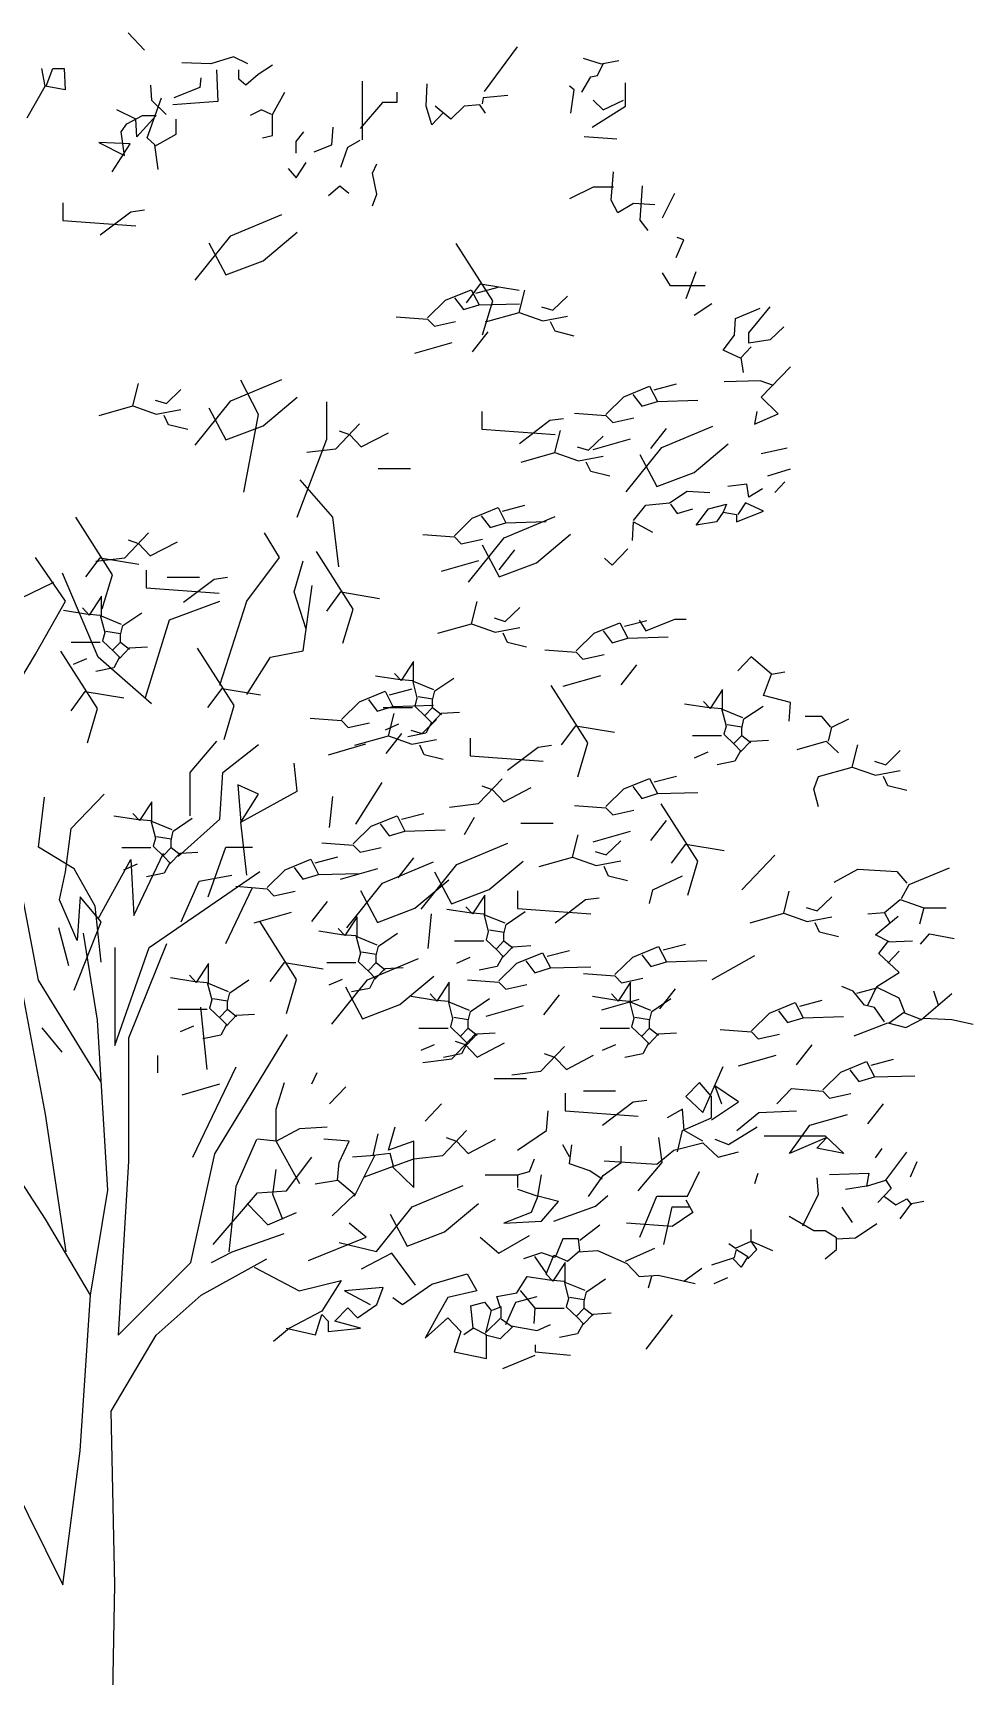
# Model space of a CAD drawing. Header units: metres. Extents: x 258817 to 259192, y 1878716 to 1878911.
# Drawn here: x 259027.476 to 259029.127, y 1878855.559 to 1878858.445 of the extents above; entities that cross this region are included whole.
import ezdxf

# ---------------------------------------------------------------- set-up
doc = ezdxf.new("R2010")
doc.units = ezdxf.units.M
doc.header["$MEASUREMENT"] = 0
doc.linetypes.add('0', pattern=[0])
doc.layers.add('Vistas', color=7, linetype='Continuous')

# ---------------------------------------------------------------- blocks, each defined once
blk = doc.blocks.new('ar25-25')
at = {"linetype": '0'}
for p, q in [((36587.1, 5959.1), (36504.2, 6072)), ((37440.8, 6063.3), (37482.2, 6106.8)), ((36294.2, 6028.8), (36249.2, 6037.6)), ((36339.3, 6043.5), (36294.2, 6028.8)), ((37181.2, 6028.8), (37217.8, 6046.5)), ((37217.8, 6046.5), (37274.1, 6028.8)), ((37274.1, 6028.8), (37347.3, 6031.7)), ((36302.7, 5999.3), (36288.6, 6028.8)), ((36319.6, 5996.3), (36302.7, 5999.3)), ((36342.1, 5958), (36319.6, 5996.3)), ((37119.2, 6025.8), (37155.8, 6002.2)), ((37155.8, 6002.2), (37186.8, 5975.7)), ((37186.8, 5975.7), (37203.7, 5990.4)), ((37203.7, 5990.4), (37203.7, 6014)), ((37260, 6014), (37257.2, 5934.4)), ((37299.5, 5993.4), (37302.3, 5969.8)), ((37643, 6017), (37640.2, 5963.9)), ((37671.1, 6017), (37643, 6017)), ((37688, 5972.7), (37671.1, 6017)), ((37690.8, 5972.7), (37699.3, 6017)), ((36232.3, 5922.6), (36232.3, 5981.6)), ((36361.8, 5963.9), (36373.1, 5972.7)), ((36370.2, 5904.9), (36361.8, 5963.9)), ((36527.9, 5949.1), (36589.9, 5943.2)), ((36733.5, 5922.6), (36730.7, 5978.6)), ((36806.7, 5958), (36806.7, 5931.4)), ((36893.7, 5837.6), (36893.7, 5985.2)), ((37119.2, 5901.9), (37088.3, 5958)), ((37302.3, 5969.8), (37367, 5943.2)), ((37426.2, 5975.7), (37423.3, 5937.3)), ((37640.2, 5963.9), (37690.8, 5972.7)), ((37735.9, 5893.1), (37690.8, 5972.7)), ((36316.7, 5869.5), (36232.3, 5922.6)), ((36288.6, 5913.7), (36237.9, 5937.3)), ((36313.9, 5937.3), (36288.6, 5913.7)), ((36584.2, 5904.9), (36598.3, 5925.5)), ((36589.9, 5943.2), (36592.7, 5928.5)), ((36598.3, 5925.5), (36637.7, 5922.6)), ((36637.7, 5922.6), (36671.5, 5890.1)), ((36671.5, 5890.1), (36711, 5922.6)), ((36719.4, 5875.4), (36733.5, 5922.6)), ((36806.7, 5931.4), (36843.3, 5931.4)), ((36843.3, 5931.4), (36899.6, 5866.5)), ((37122.1, 5901.9), (37147.4, 5913.7)), ((37147.4, 5913.7), (37175.6, 5899)), ((37257.2, 5934.4), (37369.8, 5925.5)), ((37423.3, 5937.3), (37386.7, 5901.9)), ((37434.6, 5842.9), (37398, 5943.2)), ((37462.8, 5890.1), (37510.6, 5913.7)), ((36691.2, 5904.9), (36719.4, 5875.4)), ((36970, 5825.2), (36967.2, 5869.5)), ((37119.2, 5848.8), (37119.2, 5901.9)), ((37361.4, 5851.8), (37361.4, 5890.1)), ((37445.9, 5899), (37412.1, 5899)), ((37412.1, 5899), (37460, 5845.9)), ((37485.3, 5878.3), (37445.9, 5899)), ((37460, 5845.9), (37462.8, 5890.1)), ((37499.4, 5857.7), (37485.3, 5878.3)), ((36254.8, 5840), (36336.5, 5845.9)), ((36930.6, 5819.3), (36899.6, 5837)), ((37015.1, 5807.5), (36970, 5825.2)), ((37060.1, 5834.1), (37040.4, 5857.7)), ((37060.1, 5804.6), (37060.1, 5834.1)), ((37144.6, 5842.9), (37119.2, 5848.8)), ((37414.9, 5822.3), (37361.4, 5851.8)), ((37406.5, 5763.3), (37414.9, 5825.2)), ((37414.9, 5825.2), (37434.6, 5842.9)), ((37476.8, 5828.2), (37555.7, 5831.1)), ((37521.9, 5757.4), (37476.8, 5828.2)), ((37490.9, 5798.7), (37499.4, 5857.7)), ((37555.7, 5831.1), (37490.9, 5798.7)), ((36947.5, 5769.2), (36930.6, 5819.3)), ((36268.9, 5686.6), (36263.2, 5757.4)), ((36868.6, 5754.4), (36857.4, 5778)), ((36857.4, 5701.3), (36868.6, 5754.4)), ((37060.1, 5742.6), (37034.8, 5781)), ((37079.8, 5766.2), (37060.1, 5742.6)), ((36139.4, 5642.3), (36108.4, 5704.3)), ((36195.7, 5636.4), (36190, 5722)), ((36263.2, 5719), (36313.9, 5719)), ((36313.9, 5719), (36373.1, 5689.5)), ((36868.6, 5671.8), (36857.4, 5701.3)), ((36950.3, 5722), (36927.8, 5704.3)), ((36978.5, 5698.4), (36950.3, 5722)), ((36159.1, 5674.8), (36212.6, 5677.7)), ((36212.6, 5677.7), (36252, 5654.1)), ((36252, 5654.1), (36268.9, 5686.6)), ((37475.3, 5657.3), (37441.1, 5661.8)), ((37646.1, 5679.7), (37646.1, 5635)), ((36176, 5609.9), (36195.7, 5636.4)), ((37224.1, 5596.8), (37096, 5650.4)), ((37646.1, 5635), (37462.5, 5621.6)), ((37552.2, 5599.2), (37475.3, 5657.3)), ((36085.9, 5586.3), (36102.7, 5592.2)), ((36105.6, 5542.1), (36085.9, 5586.3)), ((36566, 5433.3), (36657.9, 5577.7)), ((37142.9, 5534.1), (37057.5, 5605.7)), ((37313.8, 5484.9), (37224.1, 5596.8)), ((37279.6, 5578.9), (37236.9, 5498.3)), ((37236.9, 5498.3), (37142.9, 5534.1)), ((36080.2, 5438.8), (36054.9, 5506.7)), ((36119.6, 5471.3), (36139.4, 5503.7)), ((36032.4, 5471.3), (36119.6, 5471.3)), ((36499.8, 5403.9), (36485.7, 5459.9)), ((36596.7, 5476.1), (36499.6, 5460.1)), ((36608.7, 5452.5), (36552.4, 5467.3)), ((36632.4, 5428), (36596.7, 5476.1)), ((36620, 5461.4), (36600.3, 5423)), ((36684.7, 5434.8), (36620, 5461.4)), ((35922.5, 5353.3), (35869, 5418.2)), ((35956.3, 5388.7), (35894.4, 5415.2)), ((36060.5, 5397.5), (36015.5, 5427)), ((36415.3, 5409.8), (36378.7, 5445.2)), ((36443.5, 5418.6), (36415.3, 5409.8)), ((36600.3, 5423), (36498.9, 5426)), ((36591.5, 5347.7), (36566, 5433.3)), ((36639.7, 5411.2), (36600.3, 5423)), ((36662.2, 5440.7), (36639.7, 5411.2)), ((36729.8, 5390.6), (36684.7, 5434.8)), ((35959.1, 5347.4), (35956.3, 5388.7)), ((36440.6, 5383.2), (36378.7, 5395)), ((36409.7, 5356.7), (36420.9, 5380.3)), ((36499.8, 5403.9), (36440.6, 5383.2)), ((36584.2, 5380.3), (36499.8, 5403.9)), ((36712.9, 5369.9), (36659.4, 5381.7)), ((36729.8, 5387.6), (36712.9, 5369.9)), ((36808.6, 5393.5), (36729.8, 5387.6)), ((35835.2, 5368), (35869, 5335.6)), ((35869, 5335.6), (35922.5, 5326.7)), ((35922.5, 5326.7), (35922.5, 5353.3)), ((35987.3, 5309), (35959.1, 5347.4)), ((36361.8, 5344.9), (36409.7, 5356.7)), ((36617.2, 5305), (36577.7, 5355.2)), ((36762.3, 5301.9), (36668.4, 5328.8)), ((35942.2, 5291.3), (35916.9, 5317.9)), ((35936.6, 5253), (35942.2, 5291.3)), ((35942.2, 5288.4), (35987.3, 5309)), ((35891.6, 5191), (35818.4, 5267.7)), ((35860.6, 5220.5), (35894.4, 5232.3)), ((35894.4, 5232.3), (35984.5, 5229.4)), ((36160.7, 5210), (36104.4, 5224.8)), ((36172, 5218.9), (36152.3, 5180.5)), ((36236.7, 5192.3), (36172, 5218.9)), ((37224.1, 5182.2), (37096, 5235.9)), ((37154.4, 5148), (37199.2, 5234)), ((37386, 5175.1), (37349.4, 5210.5)), ((37470.5, 5169.2), (37456.4, 5225.3)), ((35849.3, 5149.7), (35891.6, 5191)), ((36152.3, 5180.5), (36050.9, 5183.5)), ((36191.7, 5168.7), (36152.3, 5180.5)), ((36214.2, 5198.2), (36191.7, 5168.7)), ((36281.8, 5148.1), (36236.7, 5192.3)), ((36982.7, 5085.4), (36982.7, 5179.3)), ((37142.9, 5119.5), (37057.5, 5191.1)), ((37313.8, 5070.3), (37224.1, 5182.2)), ((37279.6, 5164.3), (37236.9, 5083.7)), ((37414.2, 5184), (37386, 5175.1)), ((37470.5, 5169.2), (37411.3, 5148.6)), ((37554.9, 5145.6), (37470.5, 5169.2)), ((35908.5, 5123.2), (35849.3, 5149.7)), ((35902.8, 5155.6), (35908.5, 5123.2)), ((36264.9, 5127.4), (36211.4, 5139.2)), ((36281.8, 5145.1), (36264.9, 5127.4)), ((36360.6, 5151), (36281.8, 5145.1)), ((36422.5, 5133.2), (36388.3, 5137.7)), ((36499.3, 5075.1), (36422.5, 5133.2)), ((36593.3, 5155.6), (36593.3, 5110.9)), ((36960.5, 5061.6), (36900.7, 5124.2)), ((37191.8, 4952.4), (37154.4, 5148)), ((37332.5, 5110.2), (37380.4, 5122)), ((37411.3, 5148.6), (37349.4, 5160.4)), ((37380.4, 5122), (37391.6, 5145.6)), ((36141.4, 5064.8), (36013.3, 5118.5)), ((36169.1, 5062.5), (36129.7, 5112.7)), ((36314.3, 5059.4), (36220.4, 5086.3)), ((36325.7, 5057.8), (36289.1, 5093.2)), ((36410.2, 5051.9), (36396.1, 5107.9)), ((36593.3, 5110.9), (36409.7, 5097.5)), ((36896.5, 5066.1), (36828.1, 5101.9)), ((36926.4, 5097.4), (36896.5, 5066.1)), ((36952, 5106.3), (36926.4, 5097.4)), ((37057.4, 4889.8), (36982.7, 5085.4)), ((37236.9, 5083.7), (37142.9, 5119.5)), ((35891.6, 5049.4), (35826.8, 5064.2)), ((36060.2, 5002.2), (35974.8, 5073.8)), ((36231.1, 4953), (36141.4, 5064.8)), ((36196.9, 5046.9), (36154.2, 4966.4)), ((36351, 5031.2), (36289.1, 5043)), ((36353.9, 5066.6), (36325.7, 5057.8)), ((36410.2, 5051.9), (36351, 5031.2)), ((36494.6, 5028.3), (36410.2, 5051.9)), ((37033.1, 5052.7), (36960.5, 5061.6)), ((35874.7, 4993.4), (35818.4, 5011.1)), ((36154.2, 4966.4), (36060.2, 5002.2)), ((36272.2, 4992.9), (36320.1, 5004.7)), ((36320.1, 5004.7), (36331.3, 5028.3)), ((36853.8, 5012.4), (36772.6, 5012.4)), ((35857.8, 4952.1), (35832.4, 4978.6)), ((35888.7, 4960.9), (35922.5, 4940.3)), ((35922.5, 4940.3), (35928.2, 4972.7)), ((35928.2, 4972.7), (35976, 4966.8)), ((36967.8, 4889.8), (37049.9, 4983.7)), ((35885.9, 4904.9), (35931, 4925.5)), ((35931, 4925.5), (35950.7, 4896)), ((36023.9, 4910.8), (35978.9, 4922.6)), ((35978.9, 4922.6), (35987.3, 4901.9)), ((36077.4, 4955), (36021.1, 4952.1)), ((36122.5, 4925.5), (36077.4, 4955)), ((36119.6, 4922.6), (36102.7, 4899)), ((36181.6, 4919.6), (36122.5, 4925.5)), ((36212.6, 4881.3), (36181.6, 4919.6)), ((36541.5, 4904.9), (36485.2, 4919.7)), ((35953.5, 4878.3), (35885.9, 4904.9)), ((35987.3, 4901.9), (35953.5, 4896)), ((35953.5, 4896), (35953.5, 4878.3)), ((35987.3, 4901.9), (36004.2, 4878.3)), ((36004.2, 4878.3), (36054.9, 4869.5)), ((36054.9, 4869.5), (36023.9, 4910.8)), ((36102.7, 4899), (36063.3, 4910.8)), ((36212.6, 4878.3), (36164.7, 4851.8)), ((36215.4, 4831.1), (36212.6, 4878.3)), ((36537.1, 4838), (36409, 4891.7)), ((36533.1, 4875.4), (36431.7, 4878.4)), ((36552.8, 4913.8), (36533.1, 4875.4)), ((36572.5, 4863.6), (36533.1, 4875.4)), ((36617.5, 4887.2), (36552.8, 4913.8)), ((36595, 4893.1), (36572.5, 4863.6)), ((36662.6, 4843), (36617.5, 4887.2)), ((36952.8, 4764.7), (36967.8, 4889.8)), ((37521.8, 4744.9), (37613.7, 4889.4)), ((36456, 4775.3), (36370.6, 4846.9)), ((36626.8, 4726.1), (36537.1, 4838)), ((36645.7, 4822.3), (36592.2, 4834.1)), ((36662.6, 4840), (36645.7, 4822.3)), ((36741.4, 4845.9), (36662.6, 4840)), ((37102.2, 4788.1), (37139.5, 4850.7)), ((37490.7, 4787.8), (37430.9, 4850.5)), ((37482.1, 4832.6), (37456.5, 4823.6)), ((36266.1, 4769.2), (36226.6, 4810.5)), ((36550, 4757.4), (36510.5, 4807.6)), ((36592.6, 4820.1), (36549.9, 4739.6)), ((36917, 4658.9), (37008.9, 4803.3)), ((37426.6, 4792.3), (37358.3, 4828.1)), ((37456.5, 4823.6), (37426.6, 4792.3)), ((36285.8, 4786.9), (36266.1, 4769.2)), ((36549.9, 4739.6), (36456, 4775.3)), ((36695.1, 4754.4), (36601.2, 4781.2)), ((37064.8, 4702.1), (37042.4, 4780.3)), ((37184.3, 4678.6), (37102.2, 4788.1)), ((37437.1, 4756.7), (37437.1, 4711.9)), ((37552.4, 4787.7), (37455.4, 4771.7)), ((37563.3, 4778.9), (37490.7, 4787.8)), ((37588.1, 4739.6), (37552.4, 4787.7)), ((37557.7, 4537.8), (37647.3, 4749)), ((37639.8, 4678.6), (37714.5, 4788.1)), ((37042.4, 4553.5), (37020, 4717.7)), ((37266.2, 4734.3), (37232.1, 4738.8)), ((37437.1, 4711.9), (37253.4, 4698.5)), ((37343.1, 4676.1), (37266.2, 4734.3)), ((37383.9, 4738.6), (37302.8, 4738.6)), ((37547.3, 4659.4), (37521.8, 4744.9)), ((37669.7, 4725.6), (37781.7, 4670.8)), ((36619.2, 4621.6), (36605.2, 4677.7)), ((36947.6, 4701.7), (36850.6, 4685.6)), ((36983.3, 4653.5), (36947.6, 4701.7)), ((37035, 4608.2), (37064.8, 4702.1)), ((37251.5, 4467.4), (37184.3, 4678.6)), ((37378.5, 4631.7), (37251.5, 4678.6)), ((37549.2, 4640.8), (37549.2, 4691)), ((37549.2, 4691), (37580.1, 4643.8)), ((37714.5, 4545.7), (37639.8, 4678.6)), ((36108.4, 4633.5), (36080.2, 4633.5)), ((36181.6, 4604), (36108.4, 4633.5)), ((36235.4, 4615.5), (36179.1, 4630.3)), ((36198.5, 4630.5), (36181.6, 4604)), ((36534.8, 4627.5), (36498.2, 4662.9)), ((36562.9, 4636.4), (36534.8, 4627.5)), ((36942.5, 4573.3), (36917, 4658.9)), ((37438.2, 4436.1), (37378.5, 4631.7)), ((37495.7, 4617.2), (37447.8, 4649.7)), ((37498.5, 4620.2), (37549.2, 4640.8)), ((37552, 4643.8), (37540.7, 4599.5)), ((37588.6, 4646.7), (37552, 4643.8)), ((37580.1, 4643.8), (37597, 4661.5)), ((37644.9, 4655.6), (37588.6, 4646.7)), ((36226.9, 4586), (36125.6, 4589)), ((36246.6, 4624.4), (36226.9, 4586)), ((36266.3, 4574.2), (36226.9, 4586)), ((36311.4, 4597.8), (36246.6, 4624.4)), ((36288.9, 4603.7), (36266.3, 4574.2)), ((36356.4, 4553.6), (36311.4, 4597.8)), ((36560.1, 4601), (36498.2, 4612.8)), ((36529.1, 4574.4), (36540.4, 4598)), ((36619.2, 4621.6), (36560.1, 4601)), ((36703.7, 4598), (36619.2, 4621.6)), ((37501.3, 4593.6), (37495.7, 4617.2)), ((37501.3, 4596.6), (37537.9, 4602.5)), ((37501.3, 4575.9), (37501.3, 4593.6)), ((37540.7, 4599.5), (37546.3, 4578.9)), ((36339.6, 4532.9), (36286.1, 4544.7)), ((36356.4, 4550.6), (36339.6, 4532.9)), ((36435.3, 4556.5), (36356.4, 4550.6)), ((36481.3, 4562.6), (36529.1, 4574.4)), ((37124.6, 4537.8), (37042.4, 4553.5)), ((37215.6, 4416.4), (37307.5, 4560.8)), ((37478.8, 4561.2), (37433.7, 4564.1)), ((37501.3, 4575.9), (37478.8, 4558.2)), ((37504.1, 4534.6), (37478.8, 4561.2)), ((37521, 4555.3), (37501.3, 4575.9)), ((37518.2, 4552.3), (37504.1, 4537.6)), ((37546.3, 4578.9), (37518.2, 4552.3)), ((37625.2, 4575.9), (37552, 4575.9)), ((37559.1, 4408.6), (37651, 4553)), ((37751.8, 4483.1), (37714.5, 4545.7)), ((35866.2, 4494.9), (35916.9, 4539.1)), ((35916.9, 4539.1), (35950.7, 4503.7)), ((36243.8, 4468), (36204.4, 4518.2)), ((36765.1, 4476.5), (36765.1, 4526.7)), ((36765.1, 4526.7), (36796.1, 4479.5)), ((37184.3, 4444), (37124.6, 4537.8)), ((37423.3, 4420.5), (37557.7, 4537.8)), ((37504.1, 4537.6), (37518.2, 4511)), ((37518.2, 4511), (37563.2, 4502.2)), ((37619.5, 4519.9), (37585.8, 4534.6)), ((35866.2, 4494.9), (35832.4, 4500.8)), ((35885.9, 4441.8), (35866.2, 4494.9)), ((36389, 4464.9), (36295, 4491.8)), ((36327.1, 4322.5), (36419, 4466.9)), ((36711.6, 4453), (36663.8, 4485.4)), ((36714.5, 4455.9), (36765.1, 4476.5)), ((36768, 4479.5), (36756.7, 4435.3)), ((36804.6, 4482.4), (36768, 4479.5)), ((36796.1, 4479.5), (36813, 4497.2)), ((36860.9, 4491.3), (36804.6, 4482.4)), ((35818.4, 4424.1), (35885.9, 4441.8)), ((35821.2, 4376.9), (35818.4, 4424.1)), ((35988.6, 4406.1), (35988.6, 4456.3)), ((35988.6, 4456.3), (36019.6, 4409.1)), ((36019.6, 4409.1), (36036.5, 4426.8)), ((36084.3, 4420.9), (36028, 4412)), ((36717.3, 4429.4), (36711.6, 4453)), ((36717.3, 4432.3), (36753.9, 4438.2)), ((36717.3, 4411.7), (36717.3, 4429.4)), ((36756.7, 4435.3), (36762.3, 4414.6)), ((36825.2, 4443.4), (36768.9, 4458.2)), ((36836.5, 4452.3), (36816.8, 4413.9)), ((36901.3, 4425.7), (36836.5, 4452.3)), ((36878.7, 4431.6), (36856.2, 4402.1)), ((36946.3, 4381.5), (36901.3, 4425.7)), ((37246.3, 4459.2), (37149.3, 4443.1)), ((37282, 4411.1), (37246.3, 4459.2)), ((37589.7, 4451.4), (37492.7, 4435.3)), ((37625.5, 4403.2), (37589.7, 4451.4)), ((35714.2, 4362.1), (35671.9, 4382.8)), ((35717, 4362.1), (35739.5, 4388.7)), ((35739.5, 4388.7), (35781.7, 4388.7)), ((35935.1, 4382.5), (35887.2, 4415)), ((35940.7, 4358.9), (35935.1, 4382.5)), ((35937.9, 4385.5), (35988.6, 4406.1)), ((35991.4, 4409.1), (35980.1, 4364.8)), ((36028, 4412), (35991.4, 4409.1)), ((36694.7, 4396.9), (36649.7, 4399.9)), ((36717.3, 4411.7), (36694.7, 4394)), ((36720.1, 4370.4), (36694.7, 4396.9)), ((36743.8, 4345.9), (36707.2, 4381.3)), ((36816.8, 4413.9), (36715.4, 4416.9)), ((36737, 4391), (36717.3, 4411.7)), ((36734.2, 4388.1), (36720.1, 4373.3)), ((36762.3, 4414.6), (36734.2, 4388.1)), ((36841.2, 4411.7), (36768, 4411.7)), ((36828.3, 4340), (36814.2, 4396.1)), ((36856.2, 4402.1), (36816.8, 4413.9)), ((36946.3, 4378.5), (36929.4, 4360.8)), ((37025.2, 4384.4), (36946.3, 4378.5)), ((37241.2, 4330.8), (37215.6, 4416.4)), ((37584.6, 4323), (37559.1, 4408.6)), ((35722.6, 4326.7), (35714.2, 4362.1)), ((35940.7, 4341.3), (35918.2, 4323.6)), ((35940.7, 4361.9), (35977.3, 4367.8)), ((35940.7, 4341.3), (35940.7, 4358.9)), ((35960.4, 4320.6), (35940.7, 4341.3)), ((35985.8, 4344.2), (35957.6, 4317.7)), ((35980.1, 4364.8), (35985.8, 4344.2)), ((36064.6, 4341.3), (35991.4, 4341.3)), ((36357.7, 4365.3), (36260.7, 4349.3)), ((36393.5, 4317.2), (36357.7, 4365.3)), ((36720.1, 4373.3), (36734.2, 4346.8)), ((36734.2, 4346.8), (36779.2, 4337.9)), ((36772, 4354.8), (36743.8, 4345.9)), ((36828.3, 4340), (36769.2, 4319.4)), ((36833.7, 4295.9), (36794.3, 4346.1)), ((36835.5, 4355.6), (36801.7, 4370.4)), ((36912.8, 4316.4), (36828.3, 4340)), ((36929.4, 4360.8), (36875.9, 4372.6)), ((35579, 4267.7), (35542.4, 4303.1)), ((35663.5, 4261.8), (35649.4, 4317.9)), ((35728.2, 4326.7), (35697.3, 4297.2)), ((35801.5, 4306.1), (35728.2, 4326.7)), ((35918.2, 4326.5), (35873.1, 4329.5)), ((35943.5, 4300), (35918.2, 4326.5)), ((35957.6, 4317.7), (35943.5, 4302.9)), ((35943.5, 4302.9), (35957.6, 4276.4)), ((36059, 4285.2), (36025.2, 4300)), ((36352.6, 4237), (36327.1, 4322.5)), ((36452.3, 4311.9), (36418.2, 4316.4)), ((36529.2, 4253.7), (36452.3, 4311.9)), ((36623.2, 4334.3), (36623.2, 4289.5)), ((36769.2, 4319.4), (36707.2, 4331.2)), ((36738.2, 4292.8), (36749.5, 4316.4)), ((36978.9, 4292.8), (36884.9, 4319.7)), ((37244.1, 4248.4), (37154.4, 4318.8)), ((37326.2, 4248.4), (37259, 4326.6)), ((35607.2, 4276.6), (35579, 4267.7)), ((35663.5, 4261.8), (35604.4, 4241.2)), ((35748, 4238.2), (35663.5, 4261.8)), ((35957.6, 4276.4), (36002.7, 4267.5)), ((36623.2, 4289.5), (36439.5, 4276.1)), ((36690.3, 4281), (36738.2, 4292.8)), ((37057.4, 4201.5), (37064.8, 4271.9)), ((35525.5, 4202.8), (35573.4, 4214.6)), ((35604.4, 4241.2), (35542.4, 4253)), ((35573.4, 4214.6), (35584.6, 4238.2)), ((35759.2, 4205.8), (35748, 4238.2)), ((36160.7, 4224.4), (36104.4, 4239.1)), ((36172, 4233.2), (36152.3, 4194.9)), ((36236.7, 4206.7), (36172, 4233.2)), ((36214.2, 4212.6), (36191.7, 4183.1)), ((36602.1, 4169.8), (36542.3, 4232.5)), ((36593.6, 4214.6), (36568, 4205.6)), ((36910.3, 4118.3), (36844, 4222.5)), ((37154.4, 4193.6), (37206.7, 4217.1)), ((37206.7, 4217.1), (37199.2, 4123.2)), ((37251.5, 4131.1), (37244.1, 4248.4)), ((37326.2, 4138.9), (37326.2, 4248.4)), ((35748, 4161.5), (35759.2, 4205.8)), ((36152.3, 4194.9), (36050.9, 4197.8)), ((36191.7, 4183.1), (36152.3, 4194.9)), ((36281.8, 4162.4), (36236.7, 4206.7)), ((36538.1, 4174.3), (36469.7, 4210.1)), ((36568, 4205.6), (36538.1, 4174.3)), ((36976.6, 4109.6), (36968.3, 4187.8)), ((37199.2, 4123.2), (37057.4, 4201.5)), ((37199.2, 4123.2), (37154.4, 4193.6)), ((37422.2, 4124.5), (37422.2, 4174.7)), ((37422.2, 4174.7), (37453.2, 4127.5)), ((37624.9, 4107.6), (37542.7, 4193.6)), ((37707, 4060.7), (37692.1, 4185.8)), ((36050.8, 4025.3), (36142.7, 4169.7)), ((36264.9, 4141.8), (36211.4, 4153.6)), ((36281.8, 4159.5), (36264.9, 4141.8)), ((36360.6, 4165.4), (36281.8, 4159.5)), ((36674.7, 4160.9), (36602.1, 4169.8)), ((36636.8, 4092.3), (36611.9, 4135.7)), ((36795.4, 4130.5), (36739.1, 4145.3)), ((36806.6, 4139.4), (36786.9, 4101)), ((36871.4, 4112.8), (36806.6, 4139.4)), ((37356.1, 4037.2), (37251.5, 4131.1)), ((37368.7, 4100.9), (37320.9, 4133.4)), ((37461.6, 4130.4), (37425, 4127.5)), ((37453.2, 4127.5), (37470.1, 4145.2)), ((37518, 4139.3), (37461.6, 4130.4)), ((36169.1, 4076.9), (36129.7, 4127)), ((36314.3, 4073.8), (36220.4, 4100.7)), ((36365.4, 4035), (36351.3, 4091)), ((36495.4, 4120.6), (36414.2, 4120.6)), ((36786.9, 4101), (36685.6, 4104)), ((36826.4, 4089.2), (36786.9, 4101)), ((36848.9, 4118.7), (36826.4, 4089.2)), ((36916.5, 4068.6), (36871.4, 4112.8)), ((37184.3, 3990.3), (37199.2, 4123.2)), ((37374.4, 4077.3), (37368.7, 4100.9)), ((37371.5, 4103.9), (37422.2, 4124.5)), ((37425, 4127.5), (37413.8, 4083.2)), ((37639.8, 3998.1), (37624.9, 4107.6)), ((36081.4, 4068.1), (35984.4, 4052)), ((36117.2, 4019.9), (36081.4, 4068.1)), ((36280.9, 4040.9), (36244.3, 4076.3)), ((36309.1, 4049.7), (36280.9, 4040.9)), ((36656.6, 4016.6), (36528.5, 4070.3)), ((36899.6, 4047.9), (36846.1, 4059.7)), ((36916.5, 4065.6), (36899.6, 4047.9)), ((36995.3, 4071.5), (36916.5, 4065.6)), ((37236.6, 4060.7), (37169.4, 4060.7)), ((37281.4, 3935.5), (37236.6, 4060.7)), ((37351.8, 4044.9), (37306.8, 4047.8)), ((37374.4, 4059.6), (37351.8, 4041.9)), ((37374.4, 4080.3), (37411, 4086.2)), ((37374.4, 4059.6), (37374.4, 4077.3)), ((37394.1, 4039), (37374.4, 4059.6)), ((37419.4, 4062.6), (37391.2, 4036)), ((37413.8, 4083.2), (37419.4, 4062.6)), ((37498.2, 4059.6), (37425, 4059.6)), ((37617.4, 4005.9), (37707, 4060.7)), ((35519.9, 3966.8), (35418.5, 4008.1)), ((35940.6, 3953.3), (35857.7, 4040.2)), ((36076.3, 3939.7), (36050.8, 4025.3)), ((36306.2, 4014.3), (36244.3, 4026.1)), ((36275.3, 3987.8), (36286.5, 4011.4)), ((36365.4, 4035), (36306.2, 4014.3)), ((36449.8, 4011.4), (36365.4, 4035)), ((36575.4, 3954), (36490, 4025.6)), ((36746.3, 3904.8), (36656.6, 4016.6)), ((36843.3, 3969.7), (36715.1, 4023.4)), ((36803.8, 3983), (36764.4, 4033.2)), ((36949, 3979.9), (36855.1, 4006.8)), ((37011.9, 4021), (36955.6, 4035.8)), ((37023.2, 4029.9), (37003.5, 3991.5)), ((37087.9, 4003.3), (37023.2, 4029.9)), ((37065.4, 4009.2), (37042.9, 3979.7)), ((37377.2, 4018.3), (37351.8, 4044.9)), ((37391.2, 4036), (37377.2, 4021.3)), ((37377.2, 4021.3), (37391.2, 3994.7)), ((37468.1, 3888.6), (37393.4, 4045)), ((37492.6, 4003.6), (37458.8, 4018.3)), ((37475.5, 4029.4), (37468.1, 3888.6)), ((37557.7, 3880.7), (37475.5, 4029.4)), ((37565.1, 3912), (37617.4, 4005.9)), ((35539.6, 3931.4), (35519.9, 3966.8)), ((35550.9, 3999.3), (35525.5, 3969.8)), ((35649.4, 4005.2), (35550.9, 3999.3)), ((35708.5, 3972.7), (35649.4, 4005.2)), ((36164.4, 3953.3), (36089.8, 3988.1)), ((36227.4, 3976), (36275.3, 3987.8)), ((36712.1, 3998.7), (36669.4, 3918.2)), ((36762.1, 3907.1), (36676.7, 3978.6)), ((36932.9, 3857.8), (36843.3, 3969.7)), ((37003.5, 3991.5), (36902.1, 3994.5)), ((37042.9, 3979.7), (37003.5, 3991.5)), ((37133, 3959.1), (37087.9, 4003.3)), ((37429, 3808), (37151.1, 3999.1)), ((37303.8, 3974.6), (37221.7, 3990.3)), ((37348.6, 3872.9), (37303.8, 3974.6)), ((37391.2, 3994.7), (37436.3, 3985.9)), ((37654.7, 3927.7), (37639.8, 3998.1)), ((37706.9, 3726.1), (37759.1, 3999.1)), ((35542.4, 3928.5), (35483.3, 3907.8)), ((35581.8, 3896), (35542.4, 3928.5)), ((35750.8, 3900.1), (35714.1, 3935.5)), ((35835.2, 3894.2), (35821.1, 3950.2)), ((36172.7, 3918.6), (36164.4, 3953.3)), ((36332.9, 3928.6), (36298.7, 3933.1)), ((36409.7, 3870.4), (36332.9, 3928.6)), ((36503.7, 3951), (36503.7, 3906.2)), ((36669.4, 3918.2), (36575.4, 3954)), ((36585.9, 3889.9), (36585.9, 3940)), ((36585.9, 3940), (36616.9, 3892.8)), ((36898.8, 3951.8), (36856.1, 3871.3)), ((37020.4, 3873.5), (36980.9, 3923.7)), ((37116.1, 3938.4), (37062.6, 3950.2)), ((37133, 3956.1), (37116.1, 3938.4)), ((37211.8, 3962), (37133, 3956.1)), ((37236.6, 3818.2), (37169.4, 3959)), ((37550.2, 3872.9), (37602.5, 3935.5)), ((37602.5, 3935.5), (37609.9, 3826)), ((37609.9, 3826), (37654.7, 3927.7)), ((35483.3, 3907.8), (35427, 3907.8)), ((35483.3, 3907.8), (35494.5, 3866.5)), ((35604.4, 3840), (35548, 3887.2)), ((35567.8, 3869.5), (35581.8, 3896)), ((35624.1, 3893.1), (35581.8, 3896)), ((35776.1, 3873.5), (35714.1, 3885.3)), ((35778.9, 3908.9), (35750.8, 3900.1)), ((35835.2, 3894.2), (35776.1, 3873.5)), ((35919.7, 3870.6), (35835.2, 3894.2)), ((36503.7, 3906.2), (36320.1, 3892.8)), ((36532.4, 3866.3), (36484.6, 3898.7)), ((36535.2, 3869.2), (36585.9, 3889.9)), ((36588.7, 3892.8), (36577.5, 3848.6)), ((36625.4, 3895.8), (36588.7, 3892.8)), ((36616.9, 3892.8), (36633.8, 3910.5)), ((36681.7, 3904.6), (36625.4, 3895.8)), ((36728, 3805.7), (36719.7, 3892.6)), ((36856.1, 3871.3), (36762.1, 3907.1)), ((36907, 3835.1), (36907, 3885.3)), ((36907, 3885.3), (36938, 3838.1)), ((37165.6, 3870.4), (37071.6, 3897.3)), ((37550.2, 3771.2), (37565.1, 3912)), ((37689.6, 3389.5), (37785.1, 3899)), ((35469.2, 3842.9), (35407.3, 3831.1)), ((35491.7, 3816.4), (35469.2, 3842.9)), ((35697.3, 3835.2), (35745.1, 3847)), ((35745.1, 3847), (35756.4, 3870.6)), ((36538.1, 3842.7), (36532.4, 3866.3)), ((36538.1, 3845.6), (36574.7, 3851.5)), ((36538.1, 3825), (36538.1, 3842.7)), ((36577.5, 3848.6), (36583.1, 3827.9)), ((36853.5, 3811.5), (36805.6, 3844)), ((36946.4, 3841), (36909.8, 3838.1)), ((36938, 3838.1), (36954.9, 3855.8)), ((37002.7, 3849.9), (36946.4, 3841)), ((37058.8, 3728), (37150.7, 3872.4)), ((37617.4, 3700.8), (37550.2, 3872.9)), ((37559.3, 3626), (37594, 3844.4)), ((37631.4, 3762.3), (37656.3, 3857.8)), ((35573.4, 3822.3), (35511.4, 3825.2)), ((35570.6, 3822.3), (35604.4, 3840)), ((35595.9, 3792.8), (35573.4, 3822.3)), ((36138.3, 3802), (36082, 3816.7)), ((36149.6, 3810.8), (36129.9, 3772.5)), ((36214.3, 3784.3), (36149.6, 3810.8)), ((36429.5, 3786.3), (36373.2, 3801.1)), ((36515.5, 3810.2), (36470.5, 3813.2)), ((36538.1, 3825), (36515.5, 3807.3)), ((36540.9, 3783.7), (36515.5, 3810.2)), ((36557.8, 3804.3), (36538.1, 3825)), ((36555, 3801.4), (36540.9, 3786.6)), ((36583.1, 3827.9), (36555, 3801.4)), ((36662, 3825), (36588.7, 3825)), ((36859.1, 3787.9), (36853.5, 3811.5)), ((36856.3, 3814.5), (36907, 3835.1)), ((36909.8, 3838.1), (36898.6, 3793.8)), ((37385.6, 3817.1), (37481.1, 3580.5)), ((37515.9, 3562.3), (37429, 3808)), ((37515.9, 3808), (37515.9, 3562.3)), ((35573.4, 3769.2), (35545.2, 3798.7)), ((35545.2, 3745.6), (35595.9, 3792.8)), ((36015.2, 3727.6), (35907.4, 3788.4)), ((36129.9, 3772.5), (36028.5, 3775.4)), ((36169.3, 3760.7), (36129.9, 3772.5)), ((36191.8, 3790.2), (36169.3, 3760.7)), ((36259.4, 3740), (36214.3, 3784.3)), ((36421.1, 3756.8), (36319.7, 3759.8)), ((36440.8, 3795.2), (36421.1, 3756.8)), ((36505.5, 3768.6), (36440.8, 3795.2)), ((36483, 3774.5), (36460.5, 3745)), ((36550.6, 3724.4), (36505.5, 3768.6)), ((36540.9, 3786.6), (36555, 3760.1)), ((36555, 3760.1), (36600, 3751.2)), ((36656.3, 3768.9), (36622.5, 3783.7)), ((36880.6, 3727.2), (36752.5, 3780.9)), ((36836.6, 3755.5), (36791.6, 3758.4)), ((36859.1, 3770.2), (36836.6, 3752.5)), ((36859.1, 3790.9), (36895.7, 3796.8)), ((36859.1, 3770.2), (36859.1, 3787.9)), ((36878.8, 3749.6), (36859.1, 3770.2)), ((36904.2, 3773.2), (36876, 3746.6)), ((36898.6, 3793.8), (36904.2, 3773.2)), ((36983, 3770.2), (36909.8, 3770.2)), ((37089.5, 3770.8), (36992.5, 3754.8)), ((37125.2, 3722.7), (37089.5, 3770.8)), ((37280.3, 3717.8), (37280.3, 3767.9)), ((37280.3, 3767.9), (37311.3, 3720.7)), ((35601.5, 3710.2), (35545.2, 3745.6)), ((36242.5, 3719.4), (36189, 3731.2)), ((36220.1, 3670.8), (36220.1, 3721)), ((36220.1, 3721), (36251, 3673.8)), ((36259.4, 3737.1), (36242.5, 3719.4)), ((36338.2, 3743), (36259.4, 3737.1)), ((36460.5, 3745), (36421.1, 3756.8)), ((36550.6, 3721.4), (36533.7, 3703.7)), ((36629.4, 3727.3), (36550.6, 3721.4)), ((36675.5, 3670.8), (36675.5, 3721)), ((36675.5, 3721), (36706.5, 3673.8)), ((36799.5, 3664.6), (36714, 3736.1)), ((36862, 3728.9), (36836.6, 3755.5)), ((36876, 3746.6), (36862, 3731.9)), ((36862, 3731.9), (36876, 3705.3)), ((36970.3, 3615.3), (36880.6, 3727.2)), ((36977.4, 3714.2), (36943.6, 3728.9)), ((37084.4, 3642.4), (37058.8, 3728)), ((37226.8, 3694.2), (37179, 3726.6)), ((37229.7, 3697.1), (37280.3, 3717.8)), ((37283.2, 3720.7), (37271.9, 3676.5)), ((37319.8, 3723.7), (37283.2, 3720.7)), ((37311.3, 3720.7), (37328.2, 3738.4)), ((37376.1, 3732.5), (37319.8, 3723.7)), ((37550.6, 3471.3), (37706.9, 3726.1)), ((35488.9, 3627.6), (35412.9, 3692.5)), ((35446.7, 3663), (35457.9, 3698.4)), ((35531.1, 3645.3), (35545.2, 3680.7)), ((35545.2, 3680.7), (35598.7, 3707.2)), ((35598.7, 3707.2), (35652.2, 3692.5)), ((35624.1, 3663), (35601.5, 3710.2)), ((35632.5, 3663), (35660.7, 3698.4)), ((35660.7, 3698.4), (35688.8, 3710.2)), ((35794.8, 3661.2), (35738.5, 3675.9)), ((36146.7, 3654.5), (36107.3, 3704.6)), ((36166.6, 3647.2), (36118.7, 3679.7)), ((36291.9, 3651.4), (36198, 3678.2)), ((36259.5, 3676.7), (36222.9, 3673.8)), ((36251, 3673.8), (36267.9, 3691.5)), ((36315.8, 3685.6), (36259.5, 3676.7)), ((36438, 3638.8), (36398.5, 3689)), ((36533.7, 3703.7), (36480.2, 3715.5)), ((36622, 3647.2), (36574.2, 3679.7)), ((36715, 3676.7), (36678.3, 3673.8)), ((36706.5, 3673.8), (36723.4, 3691.5)), ((36771.3, 3685.6), (36715, 3676.7)), ((36876, 3705.3), (36921.1, 3696.5)), ((36936.1, 3709.3), (36893.4, 3628.8)), ((37232.5, 3670.6), (37226.8, 3694.2)), ((37232.5, 3673.5), (37269.1, 3679.4)), ((37271.9, 3676.5), (37277.5, 3655.8)), ((35534, 3645.3), (35488.9, 3627.6)), ((35570.6, 3618.7), (35534, 3645.3)), ((35581.8, 3621.7), (35607.2, 3657.1)), ((35607.2, 3657.1), (35632.5, 3663)), ((35786.4, 3631.7), (35685, 3634.6)), ((35806.1, 3670), (35786.4, 3631.7)), ((35870.8, 3643.5), (35806.1, 3670)), ((35848.3, 3649.4), (35825.8, 3619.9)), ((35915.9, 3599.2), (35870.8, 3643.5)), ((36172.2, 3623.6), (36166.6, 3647.2)), ((36169.4, 3650.2), (36220.1, 3670.8)), ((36222.9, 3673.8), (36211.6, 3629.5)), ((36583.1, 3635.8), (36489.2, 3662.6)), ((36627.7, 3623.6), (36622, 3647.2)), ((36624.8, 3650.2), (36675.5, 3670.8)), ((36678.3, 3673.8), (36667.1, 3629.5)), ((36893.4, 3628.8), (36799.5, 3664.6)), ((37210, 3638.1), (37164.9, 3641.1)), ((37232.5, 3652.9), (37210, 3635.2)), ((37235.3, 3611.6), (37210, 3638.1)), ((37232.5, 3652.9), (37232.5, 3670.6)), ((37252.2, 3632.2), (37232.5, 3652.9)), ((37277.5, 3655.8), (37249.4, 3629.3)), ((37356.4, 3652.9), (37283.2, 3652.9)), ((37283.3, 3501.8), (37299.9, 3658.1)), ((35412.9, 3627.6), (35359.4, 3615.8)), ((35483.3, 3630.5), (35412.9, 3627.6)), ((35528.3, 3606.9), (35483.3, 3630.5)), ((35573.4, 3618.7), (35528.3, 3606.9)), ((35657.9, 3586.3), (35573.4, 3618.7)), ((35825.8, 3619.9), (35786.4, 3631.7)), ((35915.9, 3596.3), (35899, 3578.6)), ((35994.7, 3602.2), (35915.9, 3596.3)), ((36149.7, 3591.2), (36104.6, 3594.1)), ((36172.2, 3605.9), (36149.7, 3588.2)), ((36172.2, 3626.6), (36208.8, 3632.5)), ((36172.2, 3605.9), (36172.2, 3623.6)), ((36191.9, 3585.3), (36172.2, 3605.9)), ((36217.2, 3608.9), (36189.1, 3582.3)), ((36211.6, 3629.5), (36217.2, 3608.9)), ((36296.1, 3605.9), (36222.9, 3605.9)), ((36605.1, 3591.2), (36560.1, 3594.1)), ((36627.7, 3605.9), (36605.1, 3588.2)), ((36627.7, 3626.6), (36664.3, 3632.5)), ((36627.7, 3605.9), (36627.7, 3623.6)), ((36647.4, 3585.3), (36627.7, 3605.9)), ((36672.7, 3608.9), (36644.6, 3582.3)), ((36667.1, 3629.5), (36672.7, 3608.9)), ((36751.6, 3605.9), (36678.3, 3605.9)), ((37249.4, 3629.3), (37235.3, 3614.5)), ((37235.3, 3614.5), (37249.4, 3588)), ((37350.7, 3596.8), (37317, 3611.6)), ((37533.2, 3198.4), (37559.3, 3626)), ((37648, 3545.2), (37697.7, 3606)), ((35803.3, 3513.7), (35763.8, 3563.8)), ((35899, 3578.6), (35845.5, 3590.4)), ((36175, 3564.6), (36149.7, 3591.2)), ((36189.1, 3582.3), (36175, 3567.6)), ((36175, 3567.6), (36189.1, 3541)), ((36290.4, 3549.9), (36256.7, 3564.6)), ((36445.3, 3497.1), (36385.5, 3559.8)), ((36605.3, 3532.9), (36536.9, 3568.7)), ((36630.5, 3564.6), (36605.1, 3591.2)), ((36635.2, 3564.2), (36605.3, 3532.9)), ((36669.3, 3528.4), (36609.5, 3591)), ((36644.6, 3582.3), (36630.5, 3567.6)), ((36630.5, 3567.6), (36644.6, 3541)), ((36660.8, 3573.1), (36635.2, 3564.2)), ((36745.9, 3549.9), (36712.1, 3564.6)), ((37264, 3289.4), (37081.6, 3589.6)), ((37249.4, 3588), (37294.4, 3579.1)), ((37481.1, 3580.5), (37481.1, 3271.2)), ((35615.6, 3512.5), (35559.3, 3527.3)), ((35626.9, 3521.4), (35607.2, 3483)), ((35691.6, 3494.8), (35626.9, 3521.4)), ((35948.5, 3510.6), (35854.5, 3537.4)), ((36189.1, 3541), (36234.1, 3532.2)), ((36381.3, 3501.6), (36312.9, 3537.4)), ((36411.1, 3532.9), (36381.3, 3501.6)), ((36436.8, 3541.9), (36411.1, 3532.9)), ((36644.6, 3541), (36689.6, 3532.2)), ((36741.9, 3519.5), (36669.3, 3528.4)), ((37407.6, 3493.1), (37407.6, 3536.5)), ((35607.2, 3483), (35505.8, 3486)), ((35646.6, 3471.2), (35607.2, 3483)), ((35669.1, 3500.7), (35646.6, 3471.2)), ((35736.7, 3450.6), (35691.6, 3494.8)), ((36038.3, 3393.3), (35987.1, 3509.6)), ((36016.9, 3433.6), (36046.8, 3469.3)), ((36046.8, 3469.3), (36081, 3433.6)), ((36517.9, 3488.2), (36445.3, 3497.1)), ((36562.6, 3479.2), (36481.4, 3479.2)), ((37020.7, 3466), (37007.1, 3494.5)), ((37110.3, 3402.2), (37088.9, 3469.3)), ((37319.4, 3281.1), (37210.7, 3508.7)), ((35719.8, 3430), (35666.3, 3441.7)), ((35736.7, 3447.6), (35719.8, 3430)), ((35815.5, 3453.5), (35736.7, 3447.6)), ((35852.1, 3415.2), (35815.5, 3453.5)), ((35948.6, 3420.1), (36008.4, 3460.4)), ((36008.4, 3460.4), (35991.3, 3415.7)), ((36016.9, 3379.9), (36016.9, 3433.6)), ((36081, 3433.6), (36038.3, 3393.3)), ((36338.5, 3447.9), (36257.4, 3447.9)), ((36384.2, 3442.5), (36384.2, 3397.8)), ((36976.6, 3415), (36935.2, 3458.4)), ((37346.5, 3437.6), (37251.5, 3466)), ((35624.1, 3365.1), (35584.6, 3415.2)), ((35769.2, 3362), (35675.3, 3388.8)), ((35897.4, 3393.3), (35803.4, 3397.8)), ((35952.9, 3348.5), (35897.4, 3393.3)), ((36016.9, 3375.4), (35948.6, 3420.1)), ((36085.3, 3348.5), (36089.6, 3402.2)), ((36089.6, 3402.2), (36128, 3379.9)), ((36213.4, 3420.1), (36179.2, 3424.6)), ((36384.2, 3397.8), (36200.6, 3384.3)), ((36290.3, 3362), (36213.4, 3420.1)), ((36431.2, 3348.5), (36426.9, 3397.8)), ((36736.3, 3371.6), (36694.8, 3415)), ((37110.3, 3321.7), (37110.3, 3402.2)), ((37637.5, 3043.7), (37689.6, 3389.5)), ((35820.5, 3290.4), (35769.2, 3362)), ((35974.2, 3312.8), (35901.6, 3357.5)), ((36089.6, 3348.5), (36016.9, 3379.9)), ((36038.3, 3321.7), (36085.3, 3348.5)), ((36102.4, 3294.9), (36089.6, 3348.5)), ((36503.8, 3299.3), (36431.2, 3348.5)), ((36691.7, 3285.9), (36631.9, 3348.5)), ((36828.4, 3299.3), (36811.3, 3357.5)), ((37050.5, 3353), (36982.1, 3357.5)), ((37110.3, 3321.7), (37050.5, 3353)), ((35730.8, 3335.1), (35683.8, 3290.4)), ((35683.8, 3290.4), (35752.2, 3303.8)), ((35752.2, 3303.8), (35726.5, 3330.7)), ((35726.5, 3330.7), (35820.5, 3290.4)), ((35884.6, 3335.1), (35730.8, 3335.1)), ((36008.4, 3326.2), (35974.2, 3312.8)), ((36038.3, 3317.2), (35999.9, 3281.4)), ((36110.9, 3299.3), (36038.3, 3317.2)), ((36140.8, 3268), (36149.3, 3330.7)), ((36243.5, 3267.7), (36243.5, 3309)), ((36373.1, 3264.8), (36367.4, 3312)), ((36373.1, 3282.5), (36390, 3312)), ((36627.7, 3290.4), (36559.3, 3326.2)), ((36657.6, 3321.7), (36627.7, 3290.4)), ((36683.2, 3330.7), (36657.6, 3321.7)), ((36764.3, 3277), (36764.3, 3321.7)), ((36764.3, 3321.7), (36828.4, 3299.3)), ((36866.8, 3285.9), (36854, 3339.6)), ((36926.6, 3321.7), (36990.7, 3326.2)), ((36952.2, 3268), (36926.6, 3321.7)), ((37050.5, 3214.3), (37110.3, 3321.7)), ((37110.3, 3321.7), (37157.2, 3326.2)), ((37159.7, 3325.8), (37211.9, 3207.5)), ((37689.6, 3125.6), (37819.9, 3325.8)), ((35517.1, 3232.3), (35500.2, 3270.7)), ((35579, 3223.5), (35525.5, 3294.3)), ((35604.4, 3279.5), (35587.5, 3303.1)), ((35999.9, 3281.4), (35948.6, 3294.9)), ((36153.6, 3263.5), (36110.9, 3299.3)), ((36200.6, 3196.4), (36140.8, 3268)), ((36286, 3272.5), (36153.6, 3263.5)), ((36288.6, 3235.3), (36243.5, 3267.7)), ((36322.4, 3247.1), (36373.1, 3264.8)), ((36473.9, 3245.6), (36461.1, 3277)), ((36764.3, 3277), (36691.7, 3285.9)), ((36815.6, 3259.1), (36764.3, 3277)), ((36764.3, 3205.4), (36764.3, 3277)), ((36815.6, 3259.1), (36824.1, 3290.4)), ((36824.1, 3290.4), (36866.8, 3285.9)), ((36913.8, 3183), (36862.6, 3285.9)), ((36862.6, 3285.9), (36918.1, 3281.4)), ((36956.5, 3223.3), (36952.2, 3268)), ((37084.6, 3196.4), (37020.6, 3281.4)), ((37324.8, 3016.4), (37264, 3289.4)), ((37481.1, 3271.2), (37507.2, 2834.4)), ((35579, 3223.5), (35564.9, 3202.8)), ((35626.9, 3208.7), (35579, 3223.5)), ((35719.8, 3238.2), (35621.2, 3241.2)), ((35621.2, 3241.2), (35626.9, 3208.7)), ((35748, 3188.1), (35750.8, 3229.4)), ((35907.4, 3215.3), (35899.1, 3241.3)), ((36076.7, 3183), (36046.8, 3245.6)), ((36325.2, 3182.2), (36288.6, 3235.3)), ((36291.4, 3226.4), (36322.4, 3247.1)), ((36452.6, 3183), (36444, 3236.7)), ((36503.8, 3236.7), (36473.9, 3245.6)), ((36585, 3236.7), (36503.8, 3236.7)), ((36503.8, 3236.7), (36503.8, 3205.4)), ((36819.8, 3259.1), (36764.3, 3205.4)), ((36888.2, 3232.2), (36815.6, 3259.1)), ((36913.8, 3187.5), (36956.5, 3223.3)), ((37012, 3214.3), (36956.5, 3223.3)), ((37118.8, 3187.5), (37110.3, 3250.1)), ((35581.8, 3182.2), (35553.7, 3161.5)), ((35564.9, 3202.8), (35598.7, 3167.4)), ((35626.9, 3208.7), (35680.4, 3199.9)), ((35787.4, 3108.4), (35748, 3188.1)), ((36153.6, 3183), (36076.7, 3183)), ((36196.3, 3080.1), (36153.6, 3183)), ((36308.3, 3158.6), (36277.3, 3185.1)), ((36401.3, 3169.6), (36452.6, 3183)), ((36503.8, 3200.9), (36452.6, 3183)), ((36452.6, 3183), (36469.6, 3142.7)), ((36768.6, 3156.2), (36640.5, 3209.9)), ((36969.3, 3133.8), (36913.8, 3187.5)), ((37157.2, 3192), (37084.6, 3196.4)), ((37093.2, 3124.8), (37118.8, 3187.5)), ((37268.3, 3062.2), (37157.2, 3192)), ((37211.9, 3207.5), (37229.2, 3043.7)), ((37576.7, 2934.5), (37533.2, 3198.4)), ((35514.3, 3164.5), (35483.3, 3170.4)), ((35525.5, 3176.3), (35514.3, 3161.5)), ((35542.4, 3126.1), (35514.3, 3164.5)), ((35553.7, 3161.5), (35525.5, 3176.3)), ((35688.8, 3155.6), (35663.5, 3117.3)), ((36081, 3174.1), (36063.9, 3142.7)), ((36063.9, 3142.7), (36115.2, 3106.9)), ((36115.2, 3156.2), (36072.5, 3156.2)), ((36136.5, 3062.2), (36115.2, 3156.2)), ((36412.5, 3120.2), (36308.3, 3158.6)), ((36444, 3120.4), (36401.3, 3169.6)), ((36469.6, 3142.7), (36538, 3115.9)), ((36687.5, 3093.5), (36602, 3165.1)), ((36858.3, 3044.3), (36768.6, 3156.2)), ((37131.6, 3111.4), (37059, 3142.7)), ((37182.9, 3165.1), (37131.6, 3111.4)), ((35655, 3078.9), (35601.5, 3114.3)), ((35759.2, 3096.6), (35821.2, 3132)), ((35916.9, 3070.1), (35916.9, 3099.6)), ((36115.2, 3106.9), (36230.5, 3115.9)), ((36347.7, 3073), (36297, 3111.4)), ((36538, 3115.9), (36444, 3120.4)), ((36824.1, 3138.3), (36781.4, 3057.7)), ((36883.9, 3080.1), (36926.6, 3115.9)), ((37576.7, 2934.5), (37689.6, 3125.6)), ((35702.9, 3076), (35655, 3078.9)), ((35702.9, 3078.9), (35731.1, 3096.6)), ((35702.9, 3049.4), (35702.9, 3078.9)), ((35731.1, 3096.6), (35759.2, 3096.6)), ((35916.9, 3070.1), (35863.4, 3046.5)), ((35902.8, 3049.4), (35916.9, 3070.1)), ((35956.3, 3052.4), (35916.9, 3070.1)), ((35973.2, 3064.2), (35956.3, 3052.4)), ((36347.7, 3046.5), (36350.5, 3076)), ((36350.5, 3076), (36390, 3076)), ((36390, 3076), (36409.7, 3028.8)), ((36550.8, 3039.8), (36473.9, 3084.6)), ((36597.8, 3080.1), (36550.8, 3039.8)), ((36781.4, 3057.7), (36687.5, 3093.5)), ((36952.2, 3066.7), (36858.3, 3044.3)), ((37029.1, 3021.9), (36883.9, 3080.1)), ((37220.5, 3043.7), (37090.3, 3089.2)), ((35731.1, 3025.8), (35702.9, 3049.4)), ((35925.4, 3025.8), (35902.8, 3049.4)), ((35953.5, 3049.4), (35925.4, 3031.7)), ((35925.4, 3031.7), (35942.2, 3005.2)), ((35942.2, 3005.2), (35962, 3025.8)), ((35959.1, 3028.8), (35953.5, 3049.4)), ((36015.5, 3011.1), (35959.1, 3028.8)), ((36232.3, 3019.9), (36159.1, 3052.4)), ((36302.7, 3046.5), (36229.5, 3014)), ((36350.5, 3043.5), (36302.7, 3046.5)), ((36378.7, 3019.9), (36347.7, 3046.5)), ((36412.5, 3034.7), (36378.7, 3019.9)), ((36384.3, 2966.8), (36384.3, 3017)), ((36384.3, 3017), (36415.3, 2969.8)), ((36409.7, 3028.8), (36443.5, 3040.6)), ((36432.2, 2987.5), (36412.5, 3034.7)), ((36432.2, 2990.4), (36460.4, 3031.7)), ((36443.5, 3040.6), (36488.5, 3025.8)), ((36760.1, 2959.3), (36819.8, 3039.8)), ((36819.8, 3039.8), (36896.7, 2999.6)), ((37298.7, 2934.5), (37133.7, 3025.5)), ((37272.7, 3016.4), (37220.5, 3043.7)), ((37507.2, 2834.4), (37324.8, 3016.4)), ((36009.8, 2963.9), (35976, 2978.6)), ((36085.9, 2969.8), (36040.8, 3002.2)), ((36150.6, 2984.5), (36057.7, 2963.9)), ((36198.5, 2981.6), (36150.6, 2984.5)), ((36167.5, 2981.6), (36176, 2952.1)), ((36229.5, 3014), (36198.5, 2981.6)), ((36330.8, 2943.2), (36283, 2975.7)), ((36415.3, 2969.8), (36432.2, 2987.5)), ((36480.1, 2981.6), (36423.7, 2972.7)), ((36505.4, 2940.3), (36480.1, 2981.6)), ((36630.4, 2988), (36606, 2945.5)), ((36719.6, 2962.5), (36630.4, 2988)), ((37165.9, 3005), (37052.3, 2945.5)), ((36336.5, 2919.6), (36330.8, 2943.2)), ((36333.6, 2946.2), (36384.3, 2966.8)), ((36387.1, 2969.8), (36375.9, 2925.5)), ((36423.7, 2972.7), (36387.1, 2969.8)), ((36497, 2946.2), (36460.4, 2901.9)), ((36556.1, 2931.4), (36505.4, 2940.3)), ((36606, 2945.5), (36679.1, 2928.5)), ((36792.7, 2911.5), (36719.6, 2962.5)), ((36857.6, 2911.5), (36841.3, 2954)), ((36841.3, 2954), (36938.7, 2945.5)), ((36938.7, 2945.5), (36873.8, 2911.5)), ((37052.3, 2945.5), (36946.8, 2971)), ((36946.8, 2971), (36995.5, 2894.5)), ((37411.6, 2834.4), (37298.7, 2934.5)), ((37602.7, 2543.2), (37576.7, 2934.5)), ((36336.5, 2901.9), (36313.9, 2884.2)), ((36336.5, 2922.6), (36373.1, 2928.5)), ((36336.5, 2901.9), (36336.5, 2919.6)), ((36356.2, 2881.3), (36336.5, 2901.9)), ((36381.5, 2904.9), (36353.4, 2878.3)), ((36375.9, 2925.5), (36381.5, 2904.9)), ((36460.4, 2901.9), (36387.1, 2901.9)), ((36508.2, 2916.7), (36454.7, 2931.4)), ((36460.4, 2901.9), (36463.2, 2863.6)), ((36533.6, 2860.6), (36508.2, 2916.7)), ((36544.8, 2878.3), (36544.8, 2904.9)), ((36544.8, 2904.9), (36567.4, 2896)), ((36547.6, 2904.9), (36556.1, 2931.4)), ((36587.1, 2916.7), (36570.2, 2896)), ((36570.2, 2896), (36584.2, 2840)), ((36620.9, 2907.8), (36587.1, 2916.7)), ((36615.2, 2851.8), (36620.9, 2907.8)), ((36679.1, 2928.5), (36703.4, 2886)), ((36817, 2928.5), (36792.7, 2911.5)), ((36906.3, 2877.5), (36857.6, 2911.5)), ((36930.6, 2903), (36906.3, 2877.5)), ((36963.1, 2869), (36930.6, 2903)), ((36995.5, 2894.5), (37076.7, 2852)), ((36180.9, 2798.5), (36114.6, 2885.3)), ((36313.9, 2887.2), (36268.9, 2890.1)), ((36339.3, 2860.6), (36313.9, 2887.2)), ((36353.4, 2878.3), (36339.3, 2863.6)), ((36339.3, 2863.6), (36353.4, 2837)), ((36454.7, 2845.9), (36420.9, 2860.6)), ((36519.5, 2857.7), (36454.7, 2845.9)), ((36544.8, 2875.4), (36516.7, 2854.7)), ((36516.7, 2854.7), (36547.6, 2825.2)), ((36584.2, 2840), (36544.8, 2878.3)), ((36581.7, 2835), (36614.2, 2852)), ((36614.2, 2852), (36638.5, 2835)), ((36679.1, 2877.5), (36646.6, 2843.5)), ((36735.9, 2826.5), (36679.1, 2877.5)), ((36703.4, 2886), (36735.9, 2826.5)), ((36898.1, 2852), (36963.1, 2869)), ((36979.3, 2843.5), (36898.1, 2852)), ((36995.5, 2886), (36979.3, 2869)), ((36979.3, 2869), (36979.3, 2843.5)), ((37011.7, 2835), (36995.5, 2886)), ((37084.8, 2852), (37011.7, 2835)), ((37076.7, 2852), (37117.2, 2818)), ((36353.4, 2837), (36398.4, 2828.2)), ((36460, 2809.5), (36460, 2792.5)), ((36547.6, 2825.2), (36584.2, 2834.1)), ((36581.7, 2775.5), (36581.7, 2835)), ((36646.6, 2843.5), (36662.8, 2792.5)), ((37524.5, 2643.3), (37411.6, 2834.4)), ((36460, 2792.5), (36370.7, 2784)), ((36541.1, 2750), (36460, 2784)), ((36662.8, 2792.5), (36581.7, 2775.5)), ((37515.9, 2206.5), (37524.5, 2643.3)), ((37646.1, 2206.5), (37602.7, 2543.2)), ((37776.4, 2470.4), (37646.1, 2206.5)), ((37524.5, 1678.8), (37515.9, 2206.5))]:
    blk.add_line(p, q, dxfattribs=at)

msp = doc.modelspace()

# ---------------------------------------------------------------- block references
at = {"layer": 'Vistas', "xscale": -0.0006988533271810654, "yscale": 0.0006988533271810654, "zscale": 0.0006988533271810654}
msp.add_blockref('ar25-25', (259053.83754, 1878854.17688), dxfattribs=at)

doc.saveas('drawing.dxf')
